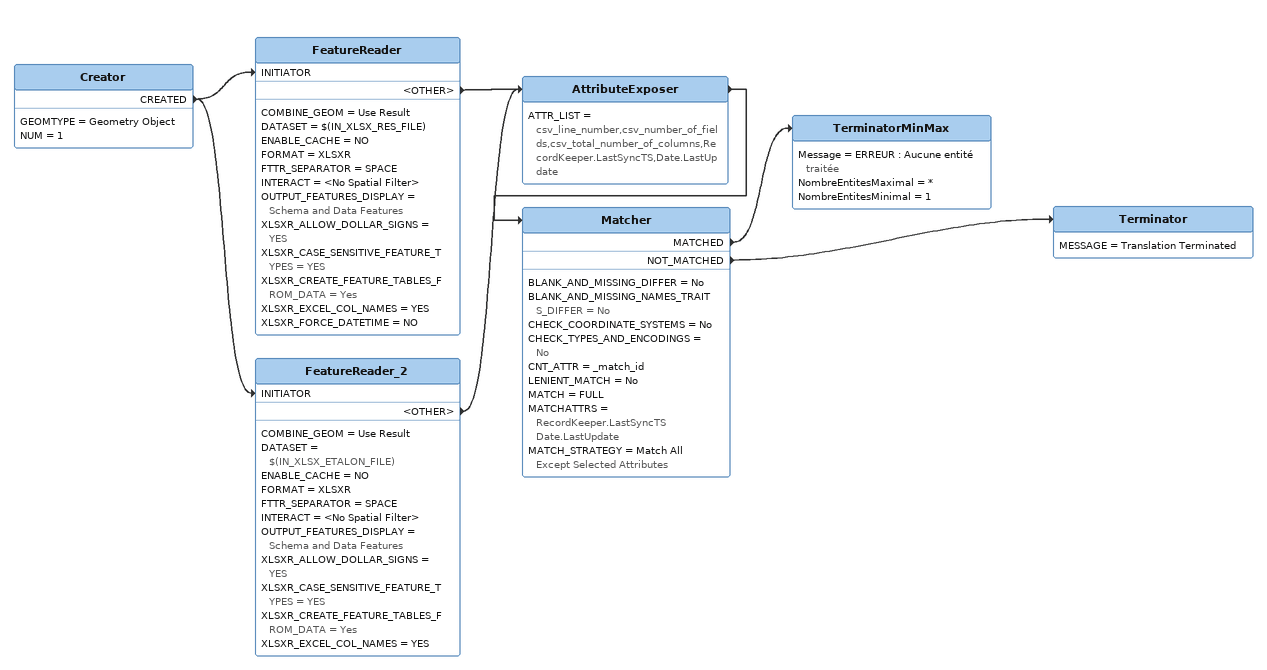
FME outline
Creator
    GEOMTYPE = Geometry Object
    NUM = 1
    CREATED -> FeatureReader [INITIATOR]
    CREATED -> FeatureReader_2 [INITIATOR]
FeatureReader
    COMBINE_GEOM = Use Result
    DATASET = $(IN_XLSX_RES_FILE)
    ENABLE_CACHE = NO
    FORMAT = XLSXR
    FTTR_SEPARATOR = SPACE
    INTERACT = <No Spatial Filter>
    OUTPUT_FEATURES_DISPLAY = Schema and Data Features
    XLSXR_ALLOW_DOLLAR_SIGNS = YES
    XLSXR_CASE_SENSITIVE_FEATURE_TYPES = YES
    XLSXR_CREATE_FEATURE_TABLES_FROM_DATA = Yes
    XLSXR_EXCEL_COL_NAMES = YES
    XLSXR_FORCE_DATETIME = NO
    <OTHER> -> AttributeExposer
FeatureReader_2
    COMBINE_GEOM = Use Result
    DATASET = $(IN_XLSX_ETALON_FILE)
    ENABLE_CACHE = NO
    FORMAT = XLSXR
    FTTR_SEPARATOR = SPACE
    INTERACT = <No Spatial Filter>
    OUTPUT_FEATURES_DISPLAY = Schema and Data Features
    XLSXR_ALLOW_DOLLAR_SIGNS = YES
    XLSXR_CASE_SENSITIVE_FEATURE_TYPES = YES
    XLSXR_CREATE_FEATURE_TABLES_FROM_DATA = Yes
    XLSXR_EXCEL_COL_NAMES = YES
    <OTHER> -> AttributeExposer
AttributeExposer
    ATTR_LIST = csv_line_number,csv_number_of_fields,csv_total_number_of_columns,RecordKeeper.LastSyncTS,Date.LastUpdate
    -> Matcher
Matcher
    BLANK_AND_MISSING_DIFFER = No
    BLANK_AND_MISSING_NAMES_TRAITS_DIFFER = No
    CHECK_COORDINATE_SYSTEMS = No
    CHECK_TYPES_AND_ENCODINGS = No
    CNT_ATTR = _match_id
    LENIENT_MATCH = No
    MATCH = FULL
    MATCHATTRS = RecordKeeper.LastSyncTS Date.LastUpdate
    MATCH_STRATEGY = Match All Except Selected Attributes
    MATCHED -> TerminatorMinMax
    NOT_MATCHED -> Terminator
TerminatorMinMax
    Message = ERREUR : Aucune entité traitée
    NombreEntitesMaximal = *
    NombreEntitesMinimal = 1
Terminator
    MESSAGE = Translation Terminated
